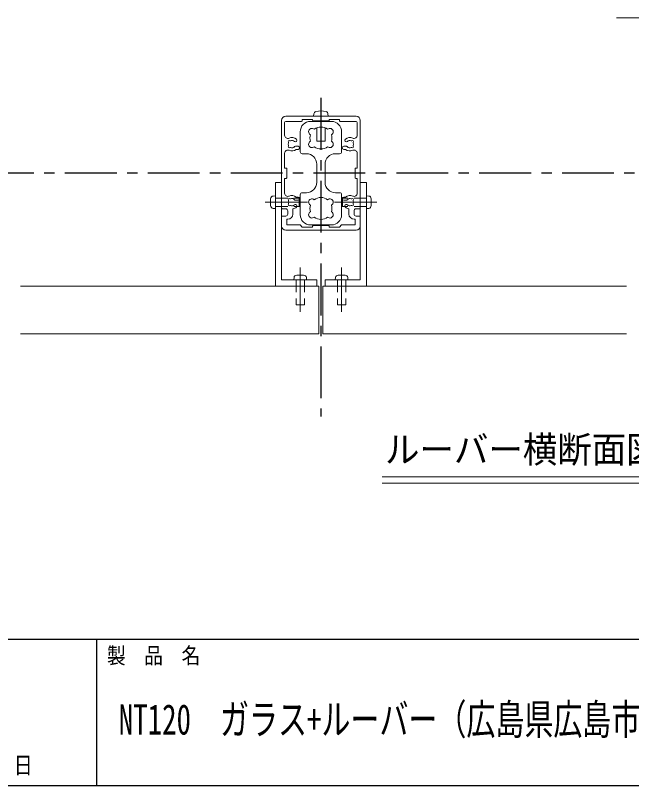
# Model space of a CAD drawing. Units: millimetres at full size, sheet at 1:5; details may follow other scales. Extents: x -1050 to 1050, y -742 to 742.
# Drawn here: x 100.5 to 398, y -707.5 to -335.6 of the extents above; entities that cross this region are included whole.
import ezdxf
from ezdxf.enums import TextEntityAlignment as Align

# ---------------------------------------------------------------- set-up
doc = ezdxf.new("R2010")
doc.units = ezdxf.units.MM
doc.header["$LTSCALE"] = 5
doc.linetypes.add('CHAIN1', pattern=[8, 5, -1, 1, -1])
doc.linetypes.add('DASHED1', pattern=[1.8, 1.2, -0.6])
doc.layers.add('0-0_通り芯', color=7, linetype='CHAIN1')
doc.layers.add('1-5_図枠1_1', color=7, linetype='Continuous')
for name, color, linetype, lineweight in [('0-4_手摺部材', 92, 'Continuous', 20), ('0-6_パネル', 4, 'Continuous', 20), ('0-9_文字', 3, 'Continuous', 20), ('0-A_支柱', 6, 'Continuous', 20), ('0-B_足元', 4, 'Continuous', 20)]:
    doc.layers.add(name, color=color, linetype=linetype, lineweight=lineweight)
doc.styles.add('ＭＳ ゴシック', font='')
doc.styles.add('ＭＳ 明朝', font='')
doc.styles.get('ＭＳ ゴシック').set_extended_font_data('MS Gothic')
doc.styles.get('ＭＳ 明朝').set_extended_font_data('MS Mincho')

msp = doc.modelspace()

# ---------------------------------------------------------------- linework, layer by layer
at = {"layer": '0-0_通り芯'}
for p, q in [((248.02, -375.457), (248.02, -529.293)), ((909.462, -411.793), (-151.98, -411.793))]:
    msp.add_line(p, q, dxfattribs=at)
at = {"layer": '0-4_手摺部材'}
for p, q in [((244.52, -384.293), (251.52, -384.293)), ((226.02, -416.293), (229.02, -416.293)), ((226.02, -416.293), (226.02, -466.293)), ((270.02, -416.293), (267.02, -416.293)), ((270.02, -416.293), (270.02, -466.293)), ((224.943, -422.825), (226.02, -422.73)), ((271.097, -422.825), (270.02, -422.73)), ((223.745, -424.132), (223.745, -427.454)), ((237.52, -427.793), (237.52, -424.602)), ((238.02, -427.293), (237.52, -427.793)), ((238.02, -424.293), (237.77, -424.043)), ((258.02, -424.293), (258.27, -424.043)), ((258.02, -427.293), (258.52, -427.793)), ((258.52, -427.793), (258.52, -424.602)), ((272.295, -424.132), (272.295, -427.454)), ((224.943, -428.761), (226.02, -428.855)), ((236.444, -427.793), (237.52, -427.793)), ((259.597, -427.793), (258.52, -427.793)), ((271.097, -428.761), (270.02, -428.855)), ((236.359, -461.018), (239.681, -461.018)), ((259.681, -461.018), (256.359, -461.018)), ((235.052, -462.216), (234.958, -463.293)), ((240.988, -462.216), (241.083, -463.293)), ((255.052, -462.216), (254.958, -463.293)), ((260.988, -462.216), (261.083, -463.293))]:
    msp.add_line(p, q, dxfattribs=at)
at = {"layer": '0-4_手摺部材', "linetype": 'DASHED1'}
for p, q in [((226.02, -423.793), (237.484, -423.793)), ((237.484, -423.793), (237.52, -423.793)), ((237.77, -424.043), (237.52, -423.793)), ((237.52, -424.602), (237.52, -423.793)), ((258.27, -424.043), (258.52, -423.793)), ((258.556, -423.793), (258.52, -423.793)), ((258.52, -424.602), (258.52, -423.793)), ((270.02, -423.793), (258.556, -423.793)), ((226.02, -427.793), (236.444, -427.793)), ((270.02, -427.793), (259.597, -427.793)), ((240.02, -463.293), (240.02, -475.293)), ((256.02, -463.293), (256.02, -475.293))]:
    msp.add_line(p, q, dxfattribs=at)
at = {"layer": '0-4_手摺部材', "linetype": 'CHAIN1'}
for p, q in [((221.04, -425.793), (241.52, -425.793)), ((221.04, -425.793), (241.52, -425.793)), ((275, -425.793), (254.52, -425.793)), ((238.02, -457.346), (238.02, -478.793)), ((258.02, -457.346), (258.02, -478.793))]:
    msp.add_line(p, q, dxfattribs=at)
at = {"layer": '0-4_手摺部材'}
for points in [[(229.02, -416.293), (229.02, -463.293), (246.02, -463.293), (246.02, -466.293)], [(267.02, -416.293), (267.02, -463.293), (250.02, -463.293), (250.02, -466.293)]]:
    msp.add_lwpolyline(points, dxfattribs=at)
at = {"layer": '0-4_手摺部材', "linetype": 'DASHED1'}
for points in [[(236.02, -463.293), (236.02, -475.293), (240.02, -475.293)], [(260.02, -463.293), (260.02, -475.293), (256.02, -475.293)]]:
    msp.add_lwpolyline(points, dxfattribs=at)
at = {"layer": '0-4_手摺部材'}
for centre, start, end in [((225.058, -424.132), 95, 180), ((270.982, -424.132), 0, 85), ((225.058, -427.454), 180, 265), ((270.982, -427.454), 275, 360), ((236.359, -462.331), 90, 175), ((239.681, -462.331), 5, 90), ((256.359, -462.331), 90, 175), ((259.681, -462.331), 5, 90)]:
    msp.add_arc(centre, 1.312, start, end, dxfattribs=at)
at = {"layer": '0-6_パネル'}
for p, q in [((103.02, -466.293), (247.02, -466.293)), ((247.02, -466.293), (247.02, -489.293)), ((249.02, -466.293), (249.02, -489.293)), ((395.52, -466.293), (249.02, -466.293)), ((247.02, -489.293), (103.02, -489.293)), ((249.02, -489.293), (395.52, -489.293))]:
    msp.add_line(p, q, dxfattribs=at)
at = {"layer": '0-9_文字'}
for p, q in [((460.683, -558.439), (277.58, -558.439)), ((460.683, -561.439), (277.58, -561.439))]:
    msp.add_line(p, q, dxfattribs=at)
msp.add_lwpolyline([(529.02, -386.293), (489.52, -336.793), (390.77, -336.793)], dxfattribs=at)
at = {"layer": '0-A_支柱'}
for p, q in [((229.02, -386.293), (229.02, -428.693)), ((265.02, -384.293), (231.02, -384.293)), ((244.02, -385.793), (244.02, -386.243)), ((244.32, -386.543), (251.72, -386.543)), ((244.618, -383.174), (244.52, -384.293)), ((244.52, -384.293), (251.52, -384.293)), ((246.02, -386.793), (246.02, -386.543)), ((250.02, -386.543), (250.02, -386.793)), ((251.422, -383.174), (251.52, -384.293)), ((252.02, -385.793), (252.02, -386.243)), ((252.02, -385.793), (257.02, -385.793)), ((257.02, -386.493), (257.02, -385.793)), ((267.02, -428.693), (267.02, -386.293)), ((230.52, -393.485), (230.52, -387.293)), ((238.72, -386.793), (231.02, -386.793)), ((257.32, -386.793), (265.02, -386.793)), ((265.52, -393.485), (265.52, -387.293)), ((235.697, -398.793), (237.02, -398.793)), ((236.097, -400.293), (237.02, -400.293)), ((260.343, -398.793), (259.02, -398.793)), ((259.943, -400.293), (259.02, -400.293)), ((230.52, -409.293), (230.52, -402.101)), ((265.52, -409.293), (265.52, -402.101)), ((230.52, -409.293), (231.22, -409.293)), ((231.52, -409.593), (231.52, -413.993)), ((264.52, -409.593), (264.52, -413.993)), ((265.52, -409.293), (264.82, -409.293)), ((230.52, -414.293), (231.22, -414.293)), ((230.52, -421.485), (230.52, -414.293)), ((265.52, -414.293), (264.82, -414.293)), ((265.52, -421.485), (265.52, -414.293)), ((236.097, -423.293), (237.02, -423.293)), ((259.943, -423.293), (259.02, -423.293)), ((235.697, -424.793), (237.02, -424.793)), ((260.343, -424.793), (259.02, -424.793)), ((231.02, -428.993), (229.32, -428.993)), ((232.02, -431.493), (232.02, -429.993)), ((234.52, -431.493), (234.52, -429.004)), ((261.52, -431.493), (261.52, -429.004)), ((264.02, -431.493), (264.02, -429.993)), ((265.02, -428.993), (266.72, -428.993)), ((229.02, -432.793), (229.02, -437.293)), ((229.32, -432.493), (231.02, -432.493)), ((231.52, -433.993), (232.02, -433.993)), ((231.52, -436.793), (231.52, -433.993)), ((264.52, -433.993), (264.02, -433.993)), ((264.52, -436.793), (264.52, -433.993)), ((266.72, -432.493), (265.02, -432.493)), ((267.02, -437.293), (267.02, -432.793)), ((231.52, -436.793), (238.02, -436.793)), ((239.02, -437.793), (238.02, -436.793)), ((239.02, -437.793), (244.02, -437.793)), ((244.02, -437.793), (244.02, -437.343)), ((244.32, -437.043), (251.72, -437.043)), ((252.02, -437.793), (252.02, -437.343)), ((252.02, -437.793), (257.02, -437.793)), ((257.02, -437.793), (258.02, -436.793)), ((264.52, -436.793), (258.02, -436.793)), ((231.02, -439.293), (265.02, -439.293))]:
    msp.add_line(p, q, dxfattribs=at)
for points in [[(239.02, -386.493), (239.02, -385.793), (244.02, -385.793)], [(250.02, -389.885), (250.02, -396.293), (246.02, -396.293), (246.02, -389.885)]]:
    msp.add_lwpolyline(points, dxfattribs=at)
for centre, radius, start, end in [((245.913, -383.287), 1.3, 105.88085, 175), ((248.02, -390.693), 9, 74.11915, 105.88085), ((250.127, -383.287), 1.3, 5, 74.11915), ((231.02, -386.293), 2, 90, 180), ((238.72, -386.493), 0.3, 270, 360), ((244.32, -386.243), 0.3, 180, 270), ((251.72, -386.243), 0.3, 270, 360), ((257.32, -386.493), 0.3, 180, 270), ((265.02, -386.293), 2, 0, 90), ((231.02, -387.293), 0.5, 90, 180), ((265.02, -387.293), 0.5, 0, 90), ((232.02, -393.485), 1.5, 180, 294.90106), ((264.02, -393.485), 1.5, 245.09894, 360), ((234.02, -397.793), 1.75, 157.5799, 202.4201), ((232.783, -396.555), 0.5, 55.28656, 214.71344), ((232.125, -397.011), 0.3, 337.5799, 34.71344), ((234.02, -397.793), 3.25, 47.4576, 114.90106), ((233.238, -395.898), 0.3, 235.28656, 292.4201), ((234.02, -397.793), 1.75, 47.4576, 112.4201), ((235.71, -395.951), 0.75, 227.4576, 47.4576), ((260.33, -395.951), 0.75, 132.5424, 312.5424), ((262.02, -397.793), 3.25, 65.09894, 132.5424), ((262.02, -397.793), 1.75, 67.5799, 132.5424), ((262.802, -395.898), 0.3, 247.5799, 304.71344), ((263.257, -396.555), 0.5, 325.28656, 124.71344), ((263.915, -397.011), 0.3, 145.28656, 202.4201), ((262.02, -397.793), 1.75, 337.5799, 22.4201), ((232.02, -402.101), 1.5, 65.09894, 180), ((232.783, -399.03), 0.5, 145.28656, 304.71344), ((232.125, -398.575), 0.3, 325.28656, 22.4201), ((234.02, -397.793), 3.25, 245.09894, 309.71514), ((233.238, -399.688), 0.3, 67.5799, 124.71344), ((234.02, -397.793), 1.75, 247.5799, 318.18969), ((235.697, -399.293), 0.5, 90, 138.18969), ((237.02, -399.543), 0.75, 270, 90), ((259.02, -399.543), 0.75, 90, 270), ((262.02, -397.793), 3.25, 230.28486, 294.90106), ((260.343, -399.293), 0.5, 41.81031, 90), ((262.02, -397.793), 1.75, 221.81031, 292.4201), ((262.802, -399.688), 0.3, 55.28656, 112.4201), ((263.257, -399.03), 0.5, 235.28656, 34.71344), ((264.02, -402.101), 1.5, 0, 114.90106), ((263.915, -398.575), 0.3, 157.5799, 214.71344), ((231.22, -409.593), 0.3, 0, 90), ((264.82, -409.593), 0.3, 90, 180), ((231.22, -413.993), 0.3, 270, 360), ((264.82, -413.993), 0.3, 180, 270), ((232.02, -421.485), 1.5, 180, 294.90106), ((234.02, -425.793), 3.25, 50.28486, 114.90106), ((237.02, -424.043), 0.75, 270, 90), ((259.02, -424.043), 0.75, 90, 270), ((262.02, -425.793), 3.25, 65.09894, 129.71514), ((264.02, -421.485), 1.5, 245.09894, 360), ((234.02, -425.793), 1.75, 157.5799, 202.4201), ((232.783, -424.555), 0.5, 55.28656, 214.71344), ((232.783, -427.03), 0.5, 145.28656, 304.71344), ((232.125, -425.011), 0.3, 337.5799, 34.71344), ((232.125, -426.575), 0.3, 325.28656, 22.4201), ((233.238, -423.898), 0.3, 235.28656, 292.4201), ((233.238, -427.688), 0.3, 67.5799, 124.71344), ((234.02, -425.793), 1.75, 41.81031, 112.4201), ((234.02, -425.793), 1.75, 247.5799, 312.5424), ((235.71, -427.635), 0.75, 312.5424, 132.5424), ((235.697, -424.293), 0.5, 221.81031, 270), ((260.33, -427.635), 0.75, 47.4576, 227.4576), ((260.343, -424.293), 0.5, 270, 318.18969), ((262.02, -425.793), 1.75, 67.5799, 138.18969), ((262.02, -425.793), 1.75, 227.4576, 292.4201), ((262.802, -423.898), 0.3, 247.5799, 304.71344), ((262.802, -427.688), 0.3, 55.28656, 112.4201), ((263.257, -424.555), 0.5, 325.28656, 124.71344), ((263.257, -427.03), 0.5, 235.28656, 34.71344), ((263.915, -425.011), 0.3, 145.28656, 202.4201), ((263.915, -426.575), 0.3, 157.5799, 214.71344), ((262.02, -425.793), 1.75, 337.5799, 22.4201), ((229.32, -428.693), 0.3, 180, 270), ((231.02, -429.993), 1, 0, 90), ((234.02, -425.793), 3.25, 278.84988, 312.5424), ((262.02, -425.793), 3.25, 227.4576, 261.15012), ((265.02, -429.993), 1, 90, 180), ((266.72, -428.693), 0.3, 270, 360), ((229.32, -432.793), 0.3, 90, 180), ((231.02, -431.493), 1, 270, 360), ((232.02, -431.493), 2.5, 270, 360), ((264.02, -431.493), 2.5, 180, 270), ((265.02, -431.493), 1, 180, 270), ((266.72, -432.793), 0.3, 0, 90), ((231.02, -437.293), 2, 180, 270), ((244.32, -437.343), 0.3, 90, 180), ((251.72, -437.343), 0.3, 0, 90), ((265.02, -437.293), 2, 270, 360)]:
    msp.add_arc(centre, radius, start, end, dxfattribs=at)
at = {"layer": '0-B_足元'}
for p, q in [((243.02, -386.793), (253.02, -386.793)), ((238.02, -401.393), (238.02, -391.793)), ((258.02, -401.393), (258.02, -391.793)), ((241.02, -402.393), (239.02, -402.393)), ((255.02, -402.393), (257.02, -402.393)), ((246.02, -407.393), (246.02, -416.193)), ((250.02, -407.393), (250.02, -416.193)), ((238.02, -422.193), (238.02, -431.793)), ((241.02, -421.193), (239.02, -421.193)), ((255.02, -421.193), (257.02, -421.193)), ((258.02, -422.193), (258.02, -431.793)), ((243.02, -436.793), (253.02, -436.793))]:
    msp.add_line(p, q, dxfattribs=at)
for centre, radius, start, end in [((243.02, -391.793), 5, 90, 180), ((243.679, -391.753), 1.6, 46.3184, 243.6816), ((248.02, -394.793), 5.3, 52.3632, 127.6368), ((252.362, -391.753), 1.6, 296.3184, 133.6816), ((253.02, -391.793), 5, 0, 90), ((248.02, -394.793), 5.3, 162.3632, 197.6368), ((248.02, -394.793), 5.3, 342.3632, 17.6368), ((243.679, -397.833), 1.6, 116.3184, 313.6816), ((252.362, -397.833), 1.6, 226.3184, 63.6816), ((239.02, -401.393), 1, 180, 270), ((248.02, -394.793), 5.3, 232.36321, 307.63679), ((257.02, -401.393), 1, 270, 360), ((241.02, -407.393), 5, 0, 90), ((255.02, -407.393), 5, 90, 180), ((241.02, -416.193), 5, 270, 360), ((255.02, -416.193), 5, 180, 270), ((239.02, -422.193), 1, 90, 180), ((248.02, -428.793), 5.3, 52.36321, 127.63679), ((257.02, -422.193), 1, 0, 90), ((243.679, -425.753), 1.6, 46.3184, 243.6816), ((248.02, -428.793), 5.3, 162.3632, 197.6368), ((252.362, -425.753), 1.6, 296.3184, 133.6816), ((248.02, -428.793), 5.3, 342.3632, 17.6368), ((243.679, -431.833), 1.6, 116.3184, 313.6816), ((252.362, -431.833), 1.6, 226.3184, 63.6816), ((243.02, -431.793), 5, 180, 270), ((248.02, -428.793), 5.3, 232.3632, 307.6368), ((253.02, -431.793), 5, 270, 360)]:
    msp.add_arc(centre, radius, start, end, dxfattribs=at)
at = {"layer": '1-5_図枠1_1'}
for p, q in [((-990, -636.793), (990, -636.793)), ((139.646, -636.793), (139.646, -707.5))]:
    msp.add_line(p, q, dxfattribs=at)
msp.add_lwpolyline([(-990, 682.5), (-990, -707.5), (990, -707.5)], dxfattribs=at)

# ---------------------------------------------------------------- texts
at = {"layer": '0-9_文字', "style": 'ＭＳ ゴシック', "width": 0.95}
msp.add_text('ルーバー横断面図', height=12.83, dxfattribs=at).set_placement((278.996, -555.439), align=Align.BOTTOM_LEFT)
at = {"layer": '1-5_図枠1_1'}
for s, height, style, width, p in [('製\u3000品\u3000名', 7.776, 'ＭＳ 明朝', 0.85, (144.696, -650.934)), ('NT120\u3000ガラス+ルーバー（広島県広島市東区二葉の里 事例）', 14.66, 'ＭＳ ゴシック', 0.7, (150.406, -687.248)), ('年\u3000\u3000月\u3000\u3000日', 8.294, 'ＭＳ 明朝', 0.8, (45.454, -704.318))]:
    msp.add_text(s, height=height, dxfattribs=dict(at, style=style, width=width)).set_placement(p, align=Align.BOTTOM_LEFT)

doc.saveas('drawing.dxf')
